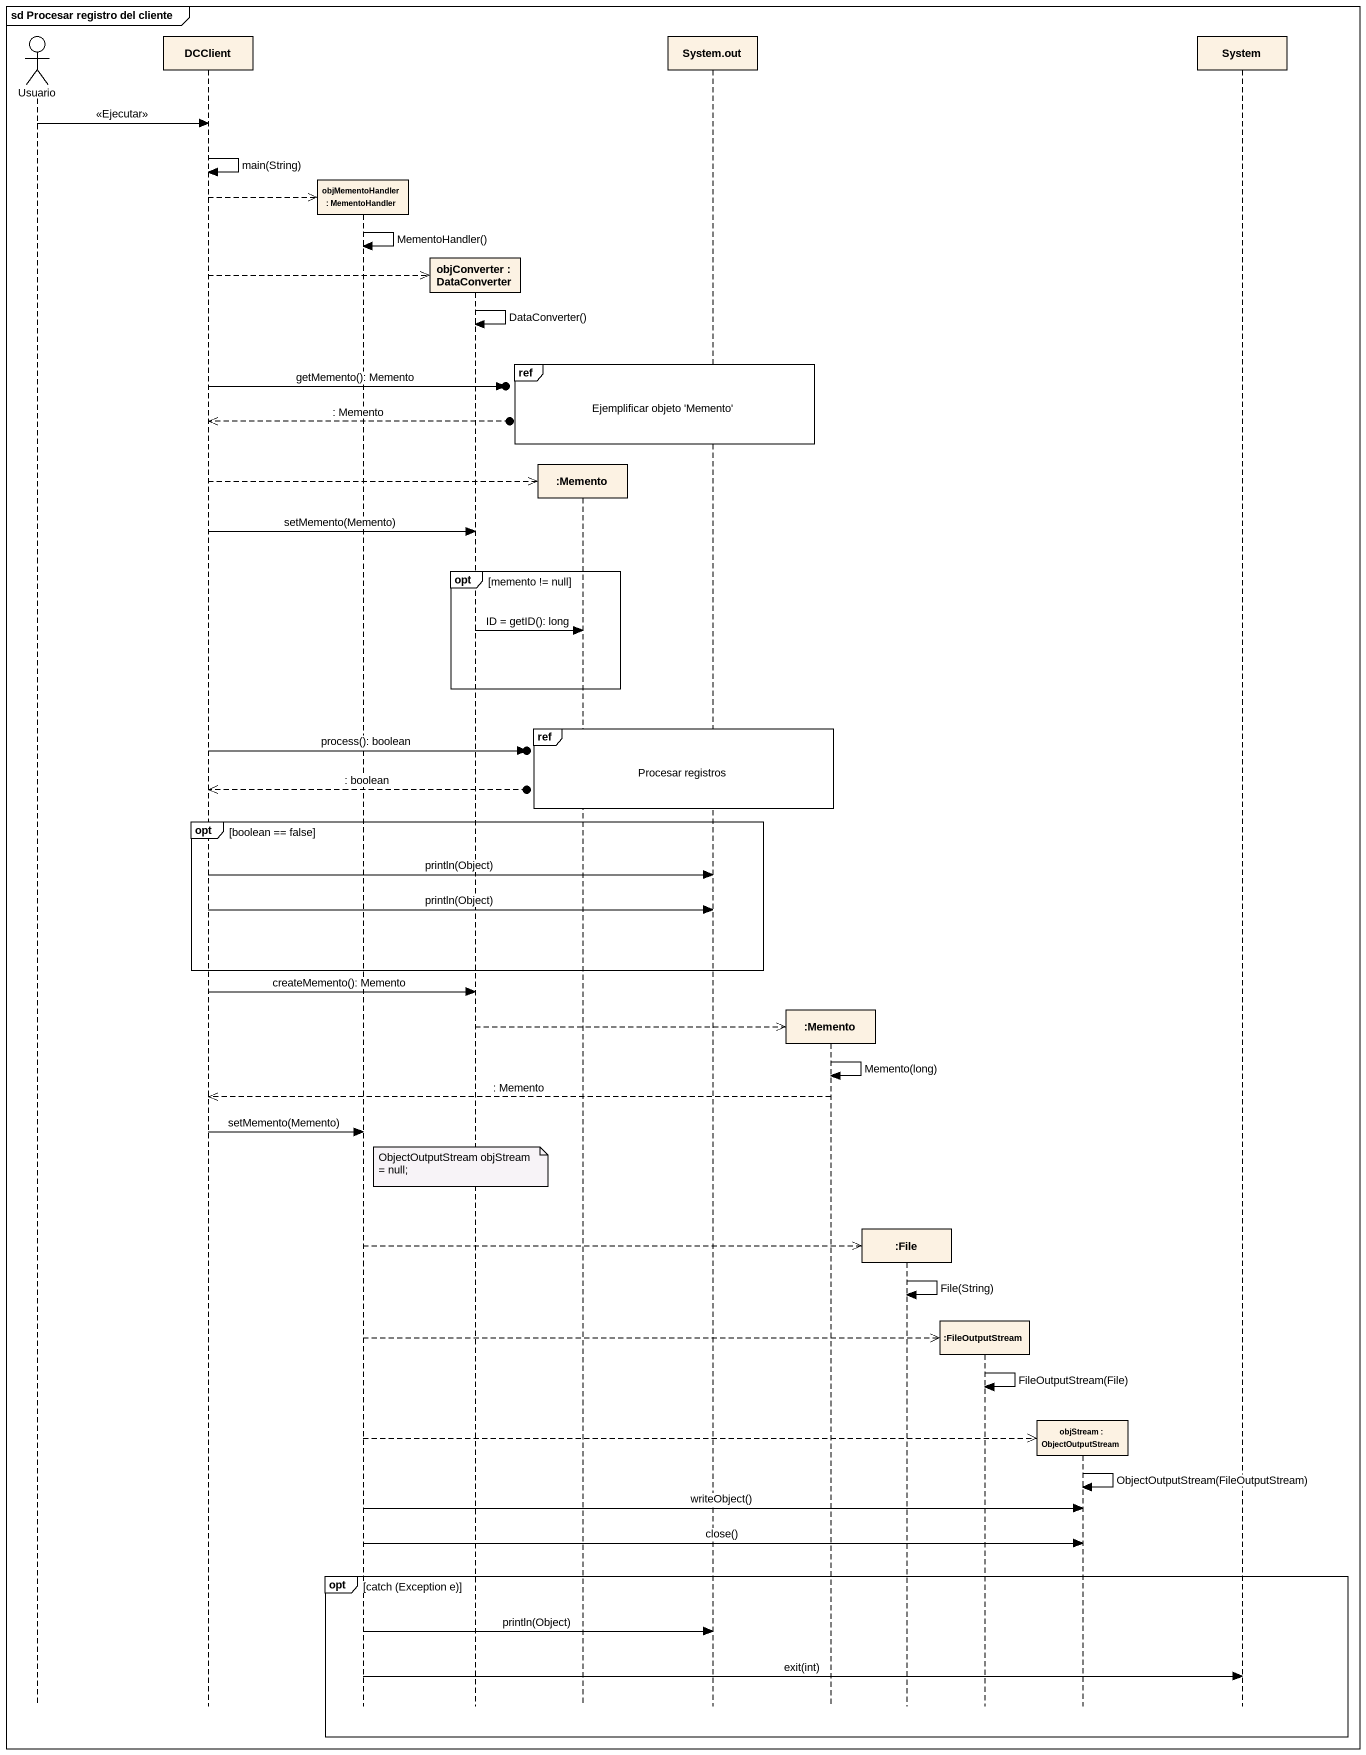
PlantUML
@startuml
mainframe sd Procesar registro del cliente
hide footbox
actor Usuario
participant DCClient
participant "objMementoHandler : MementoHandler" as objMementoHandler
participant "objConverter : DataConverter" as objConverter
participant ":Memento" as Memento
participant "System.out" as System_out
participant ":Memento" as Memento_2
participant ":File" as File_
participant ":FileOutputStream" as FileOutputStream
participant "objStream : ObjectOutputStream" as objStream
participant System

Usuario -> DCClient : <<Ejecutar>>
DCClient -> DCClient : main(String)
DCClient -->> objMementoHandler **
objMementoHandler -> objMementoHandler : MementoHandler()
DCClient -->> objConverter **
objConverter -> objConverter : DataConverter()
ref over Memento, System_out : Ejemplificar objeto 'Memento'
DCClient ->o] : getMemento(): Memento
DCClient <<--o] : : Memento
DCClient -->> Memento **
DCClient -> objConverter : setMemento(Memento)
opt memento != null
  objConverter -> Memento : ID = getID(): long
end
ref over Memento, System_out, Memento_2 : Procesar registros
DCClient ->o] : process(): boolean
DCClient <<--o] : : boolean
opt boolean == false
  DCClient -> System_out : println(Object)
  DCClient -> System_out : println(Object)
end
DCClient -> objConverter : createMemento(): Memento
objConverter -->> Memento_2 **
Memento_2 -> Memento_2 : Memento(long)
Memento_2 -->> DCClient : : Memento
DCClient -> objMementoHandler : setMemento(Memento)
note over objConverter : ObjectOutputStream objStream = null;
objMementoHandler -->> File_ **
File_ -> File_ : File(String)
objMementoHandler -->> FileOutputStream **
FileOutputStream -> FileOutputStream : FileOutputStream(File)
objMementoHandler -->> objStream **
objStream -> objStream : ObjectOutputStream(FileOutputStream)
objMementoHandler -> objStream : writeObject()
objMementoHandler -> objStream : close()
opt catch (Exception e)
  objMementoHandler -> System_out : println(Object)
  objMementoHandler -> System : exit(int)
end
@enduml
